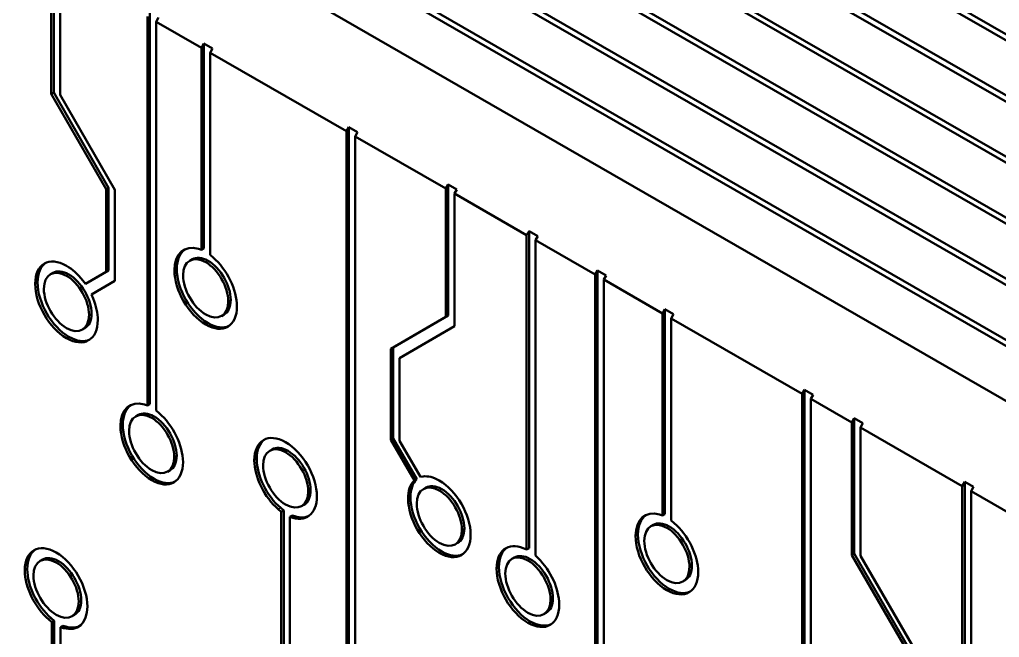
# Model space of a CAD drawing. Header units: millimetres. Extents: x 0 to 420, y 0 to 297.
# Drawn here: x 171.16 to 214.69, y 220.59 to 248.04 of the extents above; entities that cross this region are included whole.
import ezdxf

# ---------------------------------------------------------------- set-up
doc = ezdxf.new("R2010")
doc.units = ezdxf.units.MM
doc.header["$LTSCALE"] = 0.75
doc.layers.add('Visible', color=7, linetype='Continuous', lineweight=50)
doc.layers.add('Visible Narrow', color=7, linetype='Continuous', lineweight=25)

msp = doc.modelspace()

# ---------------------------------------------------------------- linework, layer by layer
at = {"layer": 'Visible', "extrusion": (0.707107, -0.407196, 0.578093)}
for p, q in [((246.513, 228.954, 47.723), (181.305, 266.505, -5.588)), ((181.54, 266.64, -5.78), (246.749, 229.089, 47.53)), ((244.156, 227.596, 49.65), (178.948, 265.147, -3.661)), ((179.183, 265.283, -3.854), (244.392, 227.732, 49.457)), ((241.799, 226.239, 51.577), (176.591, 263.79, -1.734)), ((176.826, 263.926, -1.927), (242.035, 226.375, 51.384)), ((174.469, 262.568, 0), (239.678, 225.017, 53.311)), ((239.442, 224.882, 53.504), (174.234, 262.433, 0.193)), ((172.112, 261.211, 1.927), (237.321, 223.66, 55.238)), ((237.085, 223.524, 55.431), (171.877, 261.075, 2.12)), ((234.728, 222.167, 57.358), (169.52, 259.718, 4.047)), ((169.755, 259.854, 3.854), (234.964, 222.303, 57.165)), ((167.398, 258.496, 5.781), (232.607, 220.945, 59.092)), ((172.676, 250.806, 11.75), (172.676, 244.793, 7.515)), ((172.57, 250.622, 11.751), (172.57, 244.732, 7.602)), ((172.956, 244.696, 8.048), (172.956, 250.4, 12.066)), ((176.836, 248.166, 15.238), (176.836, 230.896, 3.073)), ((176.942, 248.349, 15.238), (176.942, 230.957, 2.987)), ((177.222, 247.943, 15.554), (177.328, 248.127, 15.554)), ((179.234, 246.785, 17.199), (177.222, 247.943, 15.554)), ((177.222, 230.673, 3.389), (177.222, 247.943, 15.554)), ((179.341, 246.968, 17.199), (179.234, 246.785, 17.199)), ((179.727, 246.746, 17.514), (179.341, 246.968, 17.199)), ((179.341, 246.968, 17.199), (179.341, 237.871, 10.79)), ((179.234, 246.785, 17.199), (179.234, 237.81, 10.877)), ((179.621, 246.562, 17.515), (179.727, 246.746, 17.514)), ((185.679, 243.073, 22.468), (179.621, 246.562, 17.515)), ((179.621, 237.587, 11.193), (179.621, 246.562, 17.515)), ((172.676, 244.793, 7.515), (172.57, 244.732, 7.602)), ((172.57, 244.732, 7.602), (175.009, 240.508, 7.609)), ((172.676, 244.793, 7.515), (175.115, 240.569, 7.523)), ((175.396, 240.47, 8.056), (172.956, 244.696, 8.048)), ((185.785, 243.257, 22.467), (185.679, 243.073, 22.468)), ((185.679, 243.073, 22.468), (185.679, 207.071, -2.892)), ((186.172, 243.034, 22.784), (185.785, 243.257, 22.467)), ((185.785, 243.257, 22.467), (185.785, 207.132, -2.978)), ((186.066, 242.85, 22.784), (186.172, 243.034, 22.784)), ((190.094, 240.531, 26.077), (186.066, 242.85, 22.784)), ((186.066, 206.848, -2.575), (186.066, 242.85, 22.784)), ((190.2, 240.715, 26.077), (190.094, 240.531, 26.077)), ((190.587, 240.492, 26.393), (190.2, 240.715, 26.077)), ((190.2, 240.715, 26.077), (190.2, 234.888, 21.973)), ((175.115, 240.569, 7.523), (175.009, 240.508, 7.609)), ((175.009, 240.508, 7.609), (175.009, 236.836, 5.023)), ((175.115, 240.569, 7.523), (175.115, 236.897, 4.936)), ((175.396, 236.427, 5.208), (175.396, 240.47, 8.056)), ((190.094, 240.531, 26.077), (190.094, 234.826, 22.059)), ((190.481, 240.308, 26.394), (190.587, 240.492, 26.393)), ((193.687, 238.462, 29.015), (190.481, 240.308, 26.394)), ((190.481, 234.419, 22.245), (190.481, 240.308, 26.394)), ((193.793, 238.645, 29.014), (193.687, 238.462, 29.015)), ((194.18, 238.423, 29.331), (193.793, 238.645, 29.014)), ((193.793, 238.645, 29.014), (193.793, 224.559, 19.092)), ((193.687, 238.462, 29.015), (193.687, 224.498, 19.179)), ((194.074, 238.239, 29.331), (194.18, 238.423, 29.331)), ((196.732, 236.708, 31.504), (194.074, 238.239, 29.331)), ((194.074, 224.227, 19.461), (194.074, 238.239, 29.331)), ((179.234, 237.81, 10.877), (179.101, 237.849, 10.742)), ((179.341, 237.871, 10.79), (179.234, 237.81, 10.877)), ((178.826, 237.389, 9.821), (178.719, 237.328, 9.908)), ((179.754, 237.472, 11.276), (179.621, 237.587, 11.193)), ((175.009, 236.836, 5.023), (174.084, 236.298, 3.513)), ((175.115, 236.897, 4.936), (174.19, 236.36, 3.426)), ((175.115, 236.897, 4.936), (175.009, 236.836, 5.023)), ((196.838, 236.892, 31.504), (196.732, 236.708, 31.504)), ((197.224, 236.67, 31.819), (196.838, 236.892, 31.504)), ((196.838, 236.892, 31.504), (196.838, 219.499, 19.253)), ((172.642, 236.785, 1.832), (172.536, 236.724, 1.919)), ((174.084, 236.298, 3.513), (173.966, 236.45, 3.476)), ((174.357, 235.826, 3.514), (175.396, 236.427, 5.208)), ((196.732, 236.708, 31.504), (196.732, 219.438, 19.339)), ((197.118, 236.486, 31.82), (197.224, 236.67, 31.819)), ((199.722, 234.987, 33.948), (197.118, 236.486, 31.82)), ((197.118, 219.216, 19.655), (197.118, 236.486, 31.82)), ((174.19, 236.36, 3.426), (174.084, 236.298, 3.513)), ((174.429, 235.648, 3.478), (174.357, 235.826, 3.514)), ((199.828, 235.17, 33.948), (199.722, 234.987, 33.948)), ((200.214, 234.948, 34.264), (199.828, 235.17, 33.948)), ((199.828, 235.17, 33.948), (199.828, 226.073, 27.54)), ((180.242, 234.931, 9.822), (180.136, 234.87, 9.909)), ((190.094, 234.826, 22.059), (187.655, 233.411, 18.079)), ((190.2, 234.888, 21.973), (187.761, 233.472, 17.992)), ((190.2, 234.888, 21.973), (190.094, 234.826, 22.059)), ((199.722, 234.987, 33.948), (199.722, 226.012, 27.627)), ((200.108, 234.764, 34.264), (200.214, 234.948, 34.264)), ((205.925, 231.414, 39.02), (200.108, 234.764, 34.264)), ((200.108, 225.789, 27.942), (200.108, 234.764, 34.264)), ((174.058, 234.327, 1.833), (173.952, 234.266, 1.919)), ((188.042, 233.003, 18.265), (190.481, 234.419, 22.245)), ((187.761, 233.472, 17.992), (187.655, 233.411, 18.079)), ((187.655, 233.411, 18.079), (187.655, 229.368, 15.231)), ((187.761, 233.472, 17.992), (187.761, 229.429, 15.144)), ((188.042, 229.33, 15.677), (188.042, 233.003, 18.265)), ((206.031, 231.598, 39.02), (205.925, 231.414, 39.02)), ((206.418, 231.376, 39.335), (206.031, 231.598, 39.02)), ((206.031, 231.598, 39.02), (206.031, 195.473, 13.574)), ((205.925, 231.414, 39.02), (205.925, 195.411, 13.66)), ((206.311, 231.192, 39.336), (206.418, 231.376, 39.335)), ((208.133, 230.143, 40.825), (206.311, 231.192, 39.336)), ((206.311, 195.189, 13.976), (206.311, 231.192, 39.336)), ((176.836, 230.896, 3.073), (176.702, 230.935, 2.938)), ((176.942, 230.957, 2.987), (176.836, 230.896, 3.073)), ((176.427, 230.475, 2.017), (176.321, 230.414, 2.104)), ((177.356, 230.559, 3.472), (177.222, 230.673, 3.389)), ((208.239, 230.327, 40.825), (208.133, 230.143, 40.825)), ((208.625, 230.104, 41.14), (208.239, 230.327, 40.825)), ((208.239, 230.327, 40.825), (208.239, 224.314, 36.589)), ((208.133, 230.143, 40.825), (208.133, 224.253, 36.676)), ((208.519, 229.921, 41.141), (208.625, 230.104, 41.14)), ((213.041, 227.317, 44.837), (208.519, 229.921, 41.141)), ((208.519, 224.216, 37.123), (208.519, 229.921, 41.141)), ((187.761, 229.429, 15.144), (187.655, 229.368, 15.231)), ((187.761, 229.429, 15.144), (188.804, 227.622, 15.148)), ((187.655, 229.368, 15.231), (188.698, 227.561, 15.234)), ((188.966, 227.729, 15.68), (188.042, 229.33, 15.677)), ((182.377, 228.947, 8.22), (182.271, 228.886, 8.306)), ((177.843, 228.017, 2.018), (177.737, 227.956, 2.105)), ((189.084, 227.744, 15.835), (188.966, 227.729, 15.68)), ((188.804, 227.622, 15.148), (188.698, 227.561, 15.234)), ((189.205, 227.247, 15.374), (189.099, 227.186, 15.46)), ((213.147, 227.501, 44.837), (213.041, 227.317, 44.837)), ((213.041, 227.317, 44.837), (213.041, 210.047, 32.672)), ((213.533, 227.278, 45.152), (213.147, 227.501, 44.837)), ((213.147, 227.501, 44.837), (213.147, 210.108, 32.586)), ((213.427, 227.095, 45.153), (213.533, 227.278, 45.152)), ((215.951, 225.641, 47.216), (213.427, 227.095, 45.153)), ((213.427, 209.825, 32.988), (213.427, 227.095, 45.153)), ((183.793, 226.489, 8.22), (183.687, 226.428, 8.307)), ((182.653, 226.284, 6.94), (182.786, 226.169, 7.022)), ((182.759, 226.345, 6.853), (182.892, 226.23, 6.935)), ((182.892, 226.23, 6.935), (182.786, 226.169, 7.022)), ((182.786, 226.169, 7.022), (182.786, 211.734, -3.146)), ((182.892, 226.23, 6.935), (182.892, 211.795, -3.233)), ((183.278, 226.016, 7.257), (183.172, 225.955, 7.344)), ((183.172, 190.15, -17.876), (183.172, 225.955, 7.344)), ((199.722, 226.012, 27.627), (199.588, 226.051, 27.491)), ((199.828, 226.073, 27.54), (199.722, 226.012, 27.627)), ((199.313, 225.591, 26.571), (199.207, 225.53, 26.658)), ((200.242, 225.674, 28.025), (200.108, 225.789, 27.942)), ((190.621, 224.788, 15.373), (190.515, 224.727, 15.46)), ((193.687, 224.498, 19.179), (193.538, 224.558, 19.039)), ((193.793, 224.559, 19.092), (193.687, 224.498, 19.179)), ((194.192, 224.113, 19.525), (194.074, 224.227, 19.461)), ((208.239, 224.314, 36.589), (208.133, 224.253, 36.676)), ((208.133, 224.253, 36.676), (210.572, 220.029, 36.684)), ((208.239, 224.314, 36.589), (210.678, 220.09, 36.597)), ((210.959, 219.991, 37.131), (208.519, 224.216, 37.123)), ((172.182, 224.052, -7.699), (172.076, 223.991, -7.612)), ((193.139, 224.143, 17.998), (193.033, 224.081, 18.085)), ((200.729, 223.133, 26.571), (200.623, 223.072, 26.658)), ((173.597, 221.593, -7.7), (173.491, 221.532, -7.613)), ((194.554, 221.684, 17.998), (194.448, 221.623, 18.085)), ((172.457, 221.389, -8.98), (172.59, 221.274, -8.897)), ((172.563, 221.45, -9.066), (172.697, 221.335, -8.984)), ((172.697, 221.335, -8.984), (172.59, 221.274, -8.897)), ((172.59, 221.274, -8.897), (172.59, 196.244, -26.528)), ((172.697, 221.335, -8.984), (172.697, 196.182, -26.701)), ((173.083, 221.112, -8.668), (172.977, 221.051, -8.581)), ((172.977, 221.051, -8.581), (173.11, 221.012, -8.445)), ((172.977, 201.104, -22.632), (172.977, 221.051, -8.581)), ((173.083, 221.112, -8.668), (173.216, 221.073, -8.532))]:
    msp.add_line(p, q, dxfattribs=at)
at = {"layer": 'Visible', "extrusion": (-0.707107, -0.407196, 0.578093)}
for centre, major_axis, ratio, start_param, end_param in [((173.177, 235.231, 1.652), (0.393, 1.638, 1.635), 0.909353, -0.284604, 0.218164), ((173.056, 235.577, 1.747), (1.571, -0.709, 1.422), 0.932195, -0.10009, 0.415369), ((189.831, 225.749, 15.344), (-0.206, 1.906, 1.09), 0.939453, -0.124653, 0.393999)]:
    msp.add_ellipse(centre, major_axis=major_axis, ratio=ratio, start_param=start_param, end_param=end_param, dxfattribs=at)
for points in [[(179.101, 237.849, 10.742), (178.485, 238.031, 10.116), (178.037, 237.634, 9.289), (178.037, 236.9, 8.772)], [(178.505, 237.827, 9.738), (178.279, 237.668, 9.35), (178.143, 237.366, 8.97), (178.143, 236.961, 8.685)], [(173.244, 237.102, 3.051), (172.475, 237.545, 2.423), (171.853, 237.184, 1.408), (171.853, 236.296, 0.782)], [(179.428, 237.26, 10.726), (178.875, 237.578, 10.275), (178.423, 237.316, 9.537), (178.423, 236.678, 9.087)], [(179.534, 237.321, 10.64), (179.258, 237.48, 10.415), (179.008, 237.494, 10.118), (178.826, 237.389, 9.821)], [(172.316, 237.227, 1.746), (172.094, 237.07, 1.363), (171.959, 236.771, 0.987), (171.959, 236.357, 0.695)], [(173.244, 236.656, 2.737), (172.691, 236.974, 2.285), (172.239, 236.712, 1.547), (172.239, 236.073, 1.098)], [(173.35, 236.717, 2.65), (173.074, 236.875, 2.425), (172.824, 236.89, 2.128), (172.642, 236.785, 1.832)], [(178.037, 236.9, 8.772), (178.037, 236.011, 8.146), (178.659, 234.934, 8.148), (179.428, 234.491, 8.776)], [(178.143, 236.961, 8.685), (178.143, 236.072, 8.059), (178.765, 234.995, 8.061), (179.534, 234.552, 8.69)], [(178.423, 236.678, 9.087), (178.423, 236.039, 8.638), (178.876, 235.256, 8.639), (179.428, 234.938, 9.091)], [(171.853, 236.296, 0.782), (171.853, 235.407, 0.156), (172.475, 234.329, 0.158), (173.244, 233.887, 0.786)], [(171.959, 236.357, 0.695), (171.959, 235.468, 0.069), (172.581, 234.39, 0.071), (173.35, 233.948, 0.699)], [(172.239, 236.073, 1.098), (172.239, 235.435, 0.648), (172.691, 234.652, 0.65), (173.244, 234.334, 1.101)], [(176.702, 230.935, 2.938), (176.086, 231.117, 2.312), (175.638, 230.72, 1.485), (175.638, 229.986, 0.968)], [(176.107, 230.914, 1.935), (175.881, 230.755, 1.546), (175.744, 230.452, 1.167), (175.744, 230.047, 0.881)], [(177.029, 230.346, 2.923), (176.477, 230.664, 2.471), (176.025, 230.402, 1.734), (176.025, 229.764, 1.284)], [(177.135, 230.407, 2.836), (176.86, 230.566, 2.611), (176.609, 230.58, 2.314), (176.427, 230.475, 2.017)], [(175.638, 229.986, 0.968), (175.638, 229.098, 0.342), (176.261, 228.02, 0.344), (177.029, 227.577, 0.972)], [(175.744, 230.047, 0.881), (175.744, 229.159, 0.255), (176.367, 228.081, 0.257), (177.135, 227.638, 0.886)], [(176.025, 229.764, 1.284), (176.025, 229.125, 0.834), (176.477, 228.342, 0.836), (177.029, 228.024, 1.287)], [(182.979, 229.265, 9.439), (182.211, 229.707, 8.81), (181.588, 229.346, 7.795), (181.588, 228.458, 7.169)], [(182.052, 229.39, 8.133), (181.83, 229.233, 7.751), (181.694, 228.933, 7.374), (181.695, 228.519, 7.083)], [(182.979, 228.818, 9.124), (182.427, 229.136, 8.673), (181.975, 228.874, 7.935), (181.975, 228.235, 7.485)], [(183.085, 228.879, 9.038), (182.81, 229.038, 8.813), (182.559, 229.052, 8.516), (182.377, 228.947, 8.22)], [(181.588, 228.458, 7.169), (181.588, 227.724, 6.652), (182.036, 226.811, 6.557), (182.653, 226.284, 6.94)], [(181.695, 228.519, 7.083), (181.695, 227.785, 6.566), (182.142, 226.872, 6.471), (182.759, 226.345, 6.853)], [(181.975, 228.235, 7.485), (181.975, 227.597, 7.036), (182.427, 226.814, 7.037), (182.979, 226.496, 7.489)], [(189.807, 227.118, 16.279), (189.255, 227.435, 15.827), (188.803, 227.173, 15.089), (188.803, 226.535, 14.639)], [(189.914, 227.179, 16.192), (189.638, 227.337, 15.967), (189.387, 227.352, 15.67), (189.205, 227.247, 15.374)], [(188.523, 226.818, 14.237), (188.523, 225.93, 13.611), (189.145, 224.852, 13.613), (189.914, 224.409, 14.241)], [(188.417, 226.757, 14.324), (188.417, 225.869, 13.698), (189.039, 224.791, 13.7), (189.807, 224.348, 14.328)], [(188.803, 226.535, 14.639), (188.803, 225.897, 14.19), (189.255, 225.113, 14.191), (189.807, 224.795, 14.643)], [(199.588, 226.051, 27.491), (198.972, 226.233, 26.865), (198.524, 225.836, 26.038), (198.524, 225.102, 25.521)], [(198.993, 226.03, 26.488), (198.767, 225.871, 26.1), (198.63, 225.568, 25.72), (198.63, 225.163, 25.434)], [(199.915, 225.462, 27.476), (199.363, 225.78, 27.024), (198.911, 225.518, 26.287), (198.911, 224.88, 25.837)], [(200.021, 225.523, 27.389), (199.746, 225.682, 27.164), (199.495, 225.696, 26.867), (199.313, 225.591, 26.571)], [(198.524, 225.102, 25.521), (198.524, 224.213, 24.895), (199.146, 223.136, 24.897), (199.915, 222.694, 25.526)], [(198.63, 225.163, 25.434), (198.63, 224.275, 24.809), (199.252, 223.197, 24.811), (200.021, 222.755, 25.439)], [(172.784, 224.369, -6.48), (172.015, 224.812, -7.109), (171.393, 224.451, -8.124), (171.393, 223.562, -8.75)], [(193.538, 224.558, 19.039), (192.859, 224.834, 18.403), (192.35, 224.449, 17.509), (192.35, 223.653, 16.948)], [(198.911, 224.88, 25.837), (198.911, 224.241, 25.387), (199.363, 223.458, 25.389), (199.915, 223.14, 25.84)], [(171.856, 224.494, -7.786), (171.634, 224.337, -8.168), (171.499, 224.038, -8.544), (171.499, 223.624, -8.836)], [(172.784, 223.923, -6.795), (172.232, 224.241, -7.246), (171.779, 223.979, -7.984), (171.779, 223.34, -8.434)], [(192.814, 224.583, 17.912), (192.591, 224.425, 17.527), (192.456, 224.124, 17.15), (192.456, 223.714, 16.862)], [(193.741, 224.013, 18.903), (193.189, 224.331, 18.452), (192.736, 224.069, 17.714), (192.736, 223.431, 17.264)], [(193.847, 224.074, 18.816), (193.571, 224.233, 18.591), (193.321, 224.247, 18.295), (193.139, 224.143, 17.998)], [(172.89, 223.984, -6.881), (172.614, 224.143, -7.106), (172.364, 224.157, -7.403), (172.182, 224.052, -7.699)], [(171.393, 223.562, -8.75), (171.393, 222.828, -9.267), (171.84, 221.916, -9.362), (172.457, 221.389, -8.98)], [(171.499, 223.624, -8.836), (171.499, 222.89, -9.353), (171.946, 221.977, -9.449), (172.563, 221.45, -9.066)], [(171.779, 223.34, -8.434), (171.779, 222.702, -8.883), (172.232, 221.918, -8.882), (172.784, 221.6, -8.431)], [(192.35, 223.653, 16.948), (192.35, 222.765, 16.323), (192.972, 221.687, 16.325), (193.741, 221.245, 16.953)], [(192.456, 223.714, 16.862), (192.456, 222.826, 16.236), (193.078, 221.748, 16.238), (193.847, 221.306, 16.866)], [(192.736, 223.431, 17.264), (192.736, 222.793, 16.815), (193.189, 222.009, 16.816), (193.741, 221.691, 17.267)]]:
    msp.add_open_spline(points, degree=3, dxfattribs=at)
at = {"layer": 'Visible', "extrusion": (0.707107, 0.407196, -0.578093)}
for points in [[(180.432, 235.521, 10.73), (180.432, 236.159, 11.18), (179.98, 236.942, 11.178), (179.428, 237.26, 10.726)], [(180.538, 235.582, 10.643), (180.538, 236.22, 11.093), (180.086, 237.003, 11.091), (179.534, 237.321, 10.64)], [(180.818, 235.298, 11.046), (180.818, 236.032, 11.563), (180.371, 236.945, 11.658), (179.754, 237.472, 11.276)], [(174.248, 234.916, 2.74), (174.248, 235.555, 3.19), (173.796, 236.338, 3.188), (173.244, 236.656, 2.737)], [(174.354, 234.977, 2.653), (174.354, 235.616, 3.103), (173.902, 236.399, 3.101), (173.35, 236.717, 2.65)], [(179.428, 234.938, 9.091), (179.98, 234.62, 9.542), (180.432, 234.882, 10.28), (180.432, 235.521, 10.73)], [(180.242, 234.931, 9.822), (180.425, 235.036, 10.12), (180.538, 235.262, 10.418), (180.538, 235.582, 10.643)], [(179.428, 234.491, 8.776), (180.196, 234.049, 9.405), (180.818, 234.41, 10.42), (180.818, 235.298, 11.046)], [(173.244, 234.334, 1.101), (173.796, 234.016, 1.553), (174.248, 234.278, 2.29), (174.248, 234.916, 2.74)], [(173.244, 233.887, 0.786), (174.012, 233.444, 1.415), (174.634, 233.805, 2.43), (174.634, 234.694, 3.056)], [(174.058, 234.327, 1.833), (174.241, 234.432, 2.13), (174.354, 234.657, 2.428), (174.354, 234.977, 2.653)], [(179.534, 234.552, 8.69), (179.89, 234.347, 8.981), (180.215, 234.315, 9.355), (180.461, 234.428, 9.736)], [(173.35, 233.948, 0.699), (173.706, 233.742, 0.991), (174.031, 233.71, 1.365), (174.277, 233.823, 1.746)], [(178.033, 228.607, 2.926), (178.033, 229.245, 3.376), (177.581, 230.028, 3.374), (177.029, 230.346, 2.923)], [(178.139, 228.668, 2.839), (178.139, 229.307, 3.289), (177.687, 230.089, 3.287), (177.135, 230.407, 2.836)], [(178.42, 228.385, 3.242), (178.42, 229.118, 3.759), (177.972, 230.031, 3.854), (177.356, 230.559, 3.472)], [(184.37, 226.856, 9.443), (184.37, 227.745, 10.069), (183.748, 228.822, 10.067), (182.979, 229.265, 9.439)], [(177.029, 228.024, 1.287), (177.581, 227.706, 1.738), (178.033, 227.969, 2.476), (178.033, 228.607, 2.926)], [(177.843, 228.017, 2.018), (178.026, 228.122, 2.316), (178.139, 228.348, 2.614), (178.139, 228.668, 2.839)], [(183.984, 227.078, 9.127), (183.984, 227.717, 9.577), (183.531, 228.5, 9.576), (182.979, 228.818, 9.124)], [(184.09, 227.14, 9.041), (184.09, 227.778, 9.491), (183.637, 228.561, 9.489), (183.085, 228.879, 9.038)], [(177.029, 227.577, 0.972), (177.798, 227.135, 1.601), (178.42, 227.496, 2.616), (178.42, 228.385, 3.242)], [(177.135, 227.638, 0.886), (177.491, 227.433, 1.177), (177.816, 227.401, 1.551), (178.062, 227.514, 1.932)], [(191.198, 225.156, 16.598), (191.198, 226.044, 17.223), (190.576, 227.122, 17.221), (189.807, 227.564, 16.593)], [(182.979, 226.496, 7.489), (183.531, 226.178, 7.94), (183.984, 226.44, 8.678), (183.984, 227.078, 9.127)], [(183.172, 225.955, 7.344), (183.856, 225.671, 7.98), (184.37, 226.07, 8.89), (184.37, 226.856, 9.443)], [(183.793, 226.489, 8.22), (183.976, 226.594, 8.518), (184.09, 226.82, 8.815), (184.09, 227.14, 9.041)], [(190.812, 225.378, 16.282), (190.812, 226.017, 16.731), (190.36, 226.8, 16.73), (189.807, 227.118, 16.279)], [(190.918, 225.439, 16.195), (190.918, 226.078, 16.645), (190.466, 226.861, 16.643), (189.914, 227.179, 16.192)], [(183.278, 226.016, 7.257), (183.558, 225.9, 7.517), (183.808, 225.898, 7.822), (184.008, 225.99, 8.13)], [(201.026, 223.784, 27.393), (201.026, 224.422, 27.842), (200.573, 225.205, 27.84), (200.021, 225.523, 27.389)], [(201.306, 223.5, 27.795), (201.306, 224.234, 28.312), (200.858, 225.147, 28.407), (200.242, 225.674, 28.025)], [(189.807, 224.795, 14.643), (190.36, 224.477, 15.094), (190.812, 224.74, 15.832), (190.812, 225.378, 16.282)], [(189.807, 224.348, 14.328), (190.576, 223.906, 14.956), (191.198, 224.267, 15.972), (191.198, 225.156, 16.598)], [(190.621, 224.788, 15.373), (190.804, 224.893, 15.671), (190.918, 225.119, 15.969), (190.918, 225.439, 16.195)], [(200.919, 223.723, 27.479), (200.919, 224.361, 27.929), (200.467, 225.144, 27.927), (199.915, 225.462, 27.476)], [(174.174, 221.961, -6.476), (174.174, 222.849, -5.85), (173.552, 223.927, -5.852), (172.784, 224.369, -6.48)], [(189.914, 224.409, 14.241), (190.27, 224.204, 14.533), (190.595, 224.172, 14.907), (190.841, 224.285, 15.287)], [(173.788, 222.183, -6.792), (173.788, 222.822, -6.342), (173.336, 223.605, -6.343), (172.784, 223.923, -6.795)], [(173.894, 222.245, -6.879), (173.894, 222.883, -6.429), (173.442, 223.666, -6.43), (172.89, 223.984, -6.881)], [(194.745, 222.274, 18.906), (194.745, 222.913, 19.356), (194.293, 223.695, 19.355), (193.741, 224.013, 18.903)], [(194.851, 222.335, 18.82), (194.851, 222.974, 19.269), (194.399, 223.756, 19.268), (193.847, 224.074, 18.816)], [(195.131, 222.052, 19.222), (195.131, 222.742, 19.708), (194.756, 223.564, 19.828), (194.192, 224.113, 19.525)], [(200.729, 223.133, 26.571), (200.912, 223.238, 26.869), (201.026, 223.464, 27.167), (201.026, 223.784, 27.393)], [(199.915, 223.14, 25.84), (200.467, 222.822, 26.291), (200.919, 223.084, 27.03), (200.919, 223.723, 27.479)], [(199.915, 222.694, 25.526), (200.684, 222.251, 26.154), (201.306, 222.612, 27.169), (201.306, 223.5, 27.795)], [(200.021, 222.755, 25.439), (200.377, 222.549, 25.73), (200.702, 222.517, 26.105), (200.948, 222.63, 26.485)], [(172.784, 221.6, -8.431), (173.336, 221.282, -7.979), (173.788, 221.545, -7.241), (173.788, 222.183, -6.792)], [(173.597, 221.593, -7.7), (173.78, 221.699, -7.402), (173.894, 221.924, -7.104), (173.894, 222.245, -6.879)], [(193.741, 221.691, 17.267), (194.293, 221.373, 17.719), (194.745, 221.636, 18.457), (194.745, 222.274, 18.906)], [(193.741, 221.245, 16.953), (194.509, 220.802, 17.581), (195.131, 221.163, 18.597), (195.131, 222.052, 19.222)], [(194.554, 221.684, 17.998), (194.737, 221.789, 18.296), (194.851, 222.015, 18.594), (194.851, 222.335, 18.82)], [(173.11, 221.012, -8.445), (173.727, 220.83, -7.82), (174.174, 221.227, -6.993), (174.174, 221.961, -6.476)], [(193.847, 221.306, 16.866), (194.203, 221.101, 17.157), (194.528, 221.068, 17.532), (194.774, 221.181, 17.912)], [(173.216, 221.073, -8.532), (173.442, 221.006, -8.303), (173.645, 221.017, -8.047), (173.812, 221.094, -7.789)]]:
    msp.add_open_spline(points, degree=3, dxfattribs=at)
at = {"layer": 'Visible', "extrusion": (-0.707107, -0.407196, 0.578093)}
for points in [[(188.698, 227.561, 15.234), (188.608, 227.474, 15.062), (188.537, 227.361, 14.896), (188.441, 227.088, 14.586), (188.417, 226.93, 14.446), (188.417, 226.757, 14.324)], [(188.804, 227.622, 15.148), (188.714, 227.536, 14.976), (188.643, 227.422, 14.809), (188.547, 227.149, 14.499), (188.523, 226.991, 14.359), (188.523, 226.818, 14.237)]]:
    msp.add_open_spline(points, degree=3, knots=[0, 0, 0, 0, 0.0638804, 0.0638804, 0.1273968, 0.1273968, 0.1273968, 0.1273968], dxfattribs=at)
at = {"layer": 'Visible Narrow', "extrusion": (0.707107, -0.407196, 0.578093)}
for p, q in [((179.534, 237.321, 10.64), (179.428, 237.26, 10.726)), ((178.143, 236.961, 8.685), (178.037, 236.9, 8.772)), ((173.35, 236.717, 2.65), (173.244, 236.656, 2.737)), ((171.959, 236.357, 0.695), (171.853, 236.296, 0.782)), ((180.538, 235.582, 10.643), (180.432, 235.521, 10.73)), ((174.354, 234.977, 2.653), (174.248, 234.916, 2.74)), ((179.534, 234.552, 8.69), (179.428, 234.491, 8.776)), ((173.35, 233.948, 0.699), (173.244, 233.887, 0.786)), ((177.135, 230.407, 2.836), (177.029, 230.346, 2.923)), ((175.744, 230.047, 0.881), (175.638, 229.986, 0.968)), ((178.139, 228.668, 2.839), (178.033, 228.607, 2.926)), ((183.085, 228.879, 9.038), (182.979, 228.818, 9.124)), ((181.695, 228.519, 7.083), (181.588, 228.458, 7.169)), ((177.135, 227.638, 0.886), (177.029, 227.577, 0.972)), ((184.09, 227.14, 9.041), (183.984, 227.078, 9.127)), ((188.523, 226.818, 14.237), (188.417, 226.757, 14.324)), ((189.914, 227.179, 16.192), (189.807, 227.118, 16.279)), ((182.759, 226.345, 6.853), (182.653, 226.284, 6.94)), ((200.021, 225.523, 27.389), (199.915, 225.462, 27.476)), ((190.918, 225.439, 16.195), (190.812, 225.378, 16.282)), ((198.63, 225.163, 25.434), (198.524, 225.102, 25.521)), ((189.914, 224.409, 14.241), (189.807, 224.348, 14.328)), ((172.89, 223.984, -6.881), (172.784, 223.923, -6.795)), ((193.847, 224.074, 18.816), (193.741, 224.013, 18.903)), ((201.026, 223.784, 27.393), (200.919, 223.723, 27.479)), ((171.499, 223.624, -8.836), (171.393, 223.562, -8.75)), ((192.456, 223.714, 16.862), (192.35, 223.653, 16.948)), ((200.021, 222.755, 25.439), (199.915, 222.694, 25.526)), ((173.894, 222.245, -6.879), (173.788, 222.183, -6.792)), ((194.851, 222.335, 18.82), (194.745, 222.274, 18.906)), ((172.563, 221.45, -9.066), (172.457, 221.389, -8.98)), ((193.847, 221.306, 16.866), (193.741, 221.245, 16.953)), ((173.216, 221.073, -8.532), (173.11, 221.012, -8.445))]:
    msp.add_line(p, q, dxfattribs=at)

doc.saveas('drawing.dxf')
